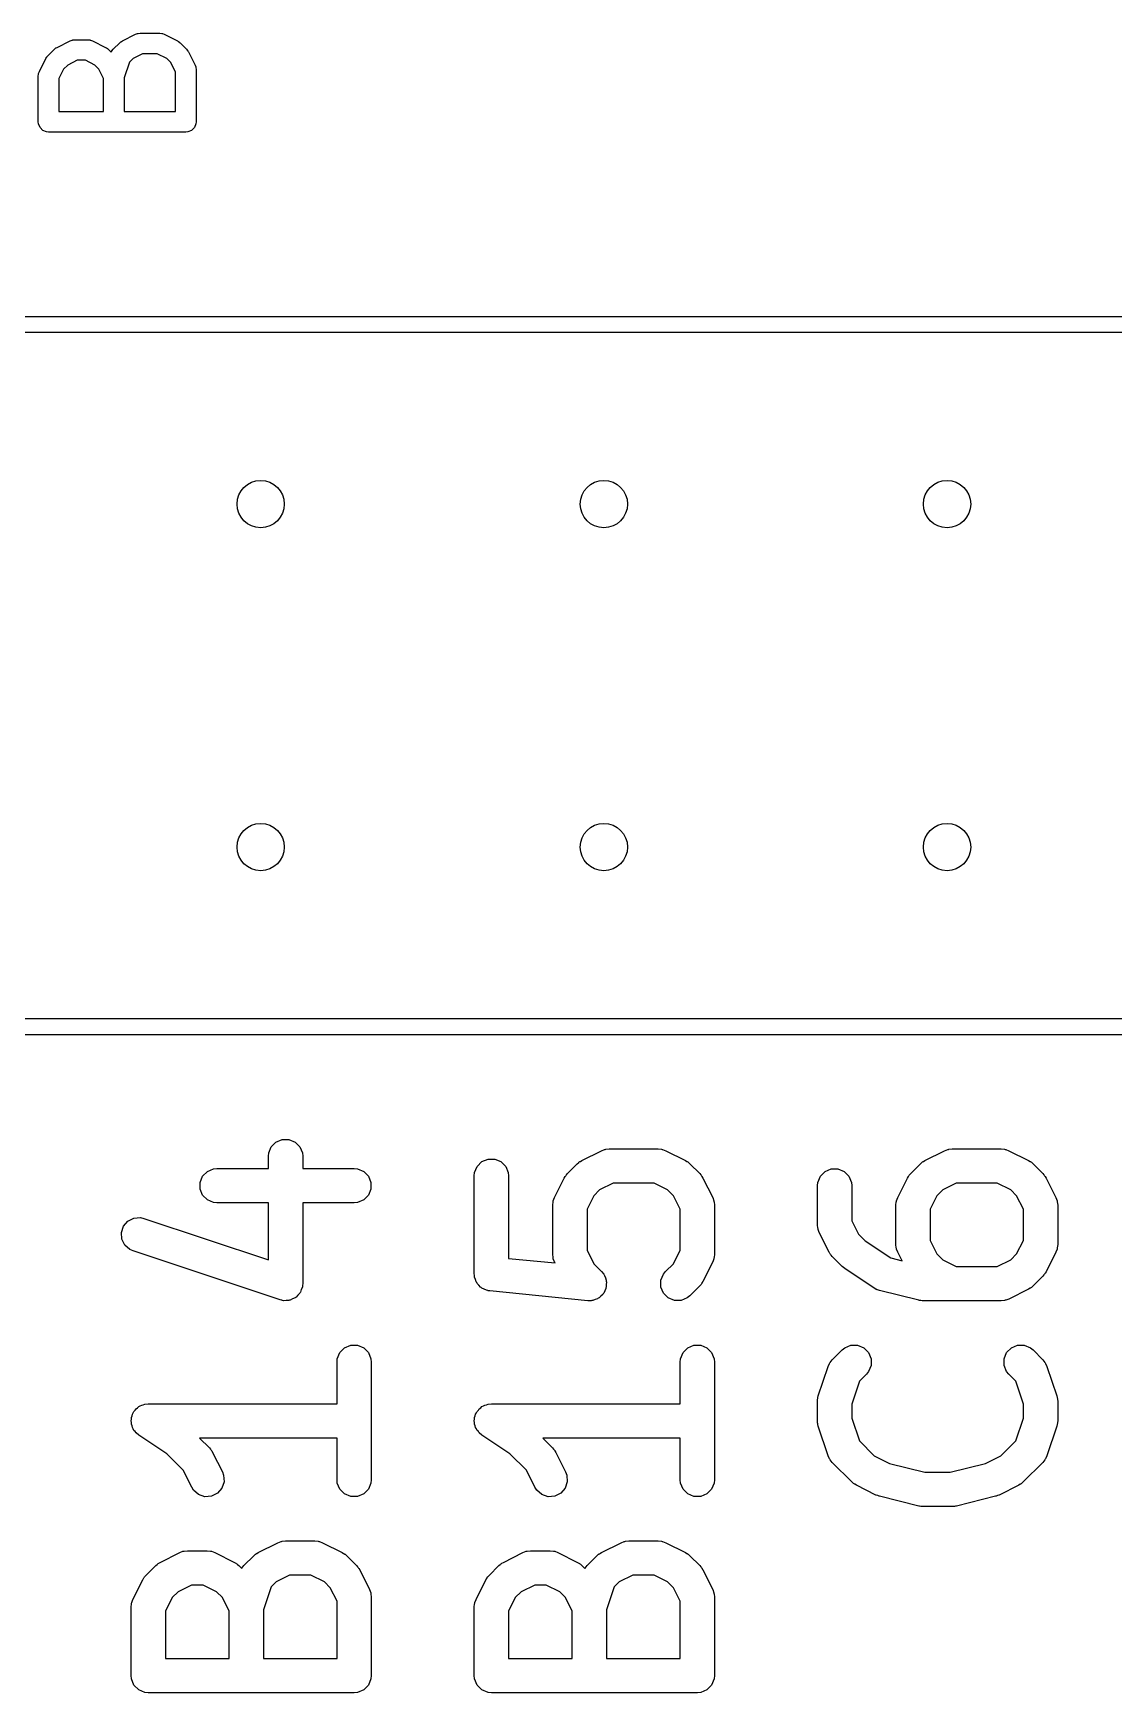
# Model space of a CAD drawing. Extents: x 0.05 to 1.97, y 0.05 to 3.57.
# Drawn here: x 0.3837 to 0.6986, y 2.5534 to 3.0373 of the extents above; entities that cross this region are included whole.
import ezdxf

# ---------------------------------------------------------------- set-up
doc = ezdxf.new("R2010")
doc.units = 0
doc.header["$MEASUREMENT"] = 0
doc.layers.add('BLACK', color=7, linetype='CONTINUOUS')

msp = doc.modelspace()

# ---------------------------------------------------------------- linework, layer by layer
at = {"layer": 'BLACK', "linetype": 'CONTINUOUS'}
for p, q in [((0.39066, 3.03316), (0.39447, 3.03506)), ((0.39447, 3.03506), (0.39502, 3.03527)), ((0.39502, 3.03527), (0.39513, 3.03528)), ((0.39513, 3.03528), (0.39523, 3.03532)), ((0.39523, 3.03532), (0.39581, 3.03538)), ((0.39581, 3.03538), (0.39962, 3.03538)), ((0.39962, 3.03538), (0.40021, 3.03532)), ((0.40021, 3.03532), (0.40031, 3.03528)), ((0.40031, 3.03528), (0.40041, 3.03527)), ((0.40041, 3.03527), (0.40096, 3.03506)), ((0.40096, 3.03506), (0.40477, 3.03316)), ((0.40702, 3.0326), (0.40893, 3.0345)), ((0.40893, 3.0345), (0.40916, 3.03469)), ((0.40916, 3.03469), (0.40921, 3.03475)), ((0.40921, 3.03475), (0.4093, 3.03481)), ((0.4093, 3.03481), (0.40938, 3.03488)), ((0.40938, 3.03488), (0.40946, 3.03491)), ((0.40946, 3.03491), (0.40971, 3.03506)), ((0.40971, 3.03506), (0.41352, 3.03697)), ((0.41352, 3.03697), (0.41407, 3.03718)), ((0.41407, 3.03718), (0.41417, 3.03719)), ((0.41417, 3.03719), (0.41427, 3.03723)), ((0.41427, 3.03723), (0.41486, 3.03729)), ((0.41486, 3.03729), (0.42057, 3.03729)), ((0.42057, 3.03729), (0.42116, 3.03723)), ((0.42116, 3.03723), (0.42126, 3.03719)), ((0.42126, 3.03719), (0.42137, 3.03718)), ((0.42137, 3.03718), (0.42192, 3.03697)), ((0.42192, 3.03697), (0.42572, 3.03506)), ((0.42572, 3.03506), (0.42598, 3.03491)), ((0.42598, 3.03491), (0.42605, 3.03488)), ((0.42605, 3.03488), (0.42613, 3.03481)), ((0.42613, 3.03481), (0.42622, 3.03475)), ((0.42622, 3.03475), (0.42627, 3.03469)), ((0.42627, 3.03469), (0.4265, 3.0345)), ((0.4265, 3.0345), (0.42841, 3.0326)), ((0.38551, 3.0261), (0.38741, 3.02991)), ((0.38741, 3.02991), (0.38757, 3.03016)), ((0.38757, 3.03016), (0.3876, 3.03024)), ((0.3876, 3.03024), (0.38767, 3.03032)), ((0.38767, 3.03032), (0.38773, 3.03041)), ((0.38773, 3.03041), (0.38779, 3.03046)), ((0.38779, 3.03046), (0.38798, 3.03069)), ((0.38798, 3.03069), (0.38988, 3.0326)), ((0.38988, 3.0326), (0.39011, 3.03279)), ((0.39011, 3.03279), (0.39016, 3.03285)), ((0.39016, 3.03285), (0.39025, 3.0329)), ((0.39025, 3.0329), (0.39034, 3.03297)), ((0.39034, 3.03297), (0.39041, 3.033)), ((0.39041, 3.033), (0.39066, 3.03316)), ((0.39652, 3.02938), (0.39378, 3.02801)), ((0.39891, 3.02938), (0.39652, 3.02938)), ((0.40165, 3.02801), (0.39891, 3.02938)), ((0.40477, 3.03316), (0.40502, 3.033)), ((0.40502, 3.033), (0.4051, 3.03297)), ((0.4051, 3.03297), (0.40518, 3.0329)), ((0.40518, 3.0329), (0.40527, 3.03285)), ((0.40527, 3.03285), (0.40532, 3.03279)), ((0.40532, 3.03279), (0.40555, 3.0326)), ((0.40555, 3.0326), (0.40643, 3.03172)), ((0.40643, 3.03172), (0.40654, 3.03196)), ((0.40654, 3.03196), (0.40661, 3.03204)), ((0.40661, 3.03204), (0.40665, 3.03214)), ((0.40665, 3.03214), (0.40702, 3.0326)), ((0.41283, 3.02992), (0.41177, 3.02886)), ((0.41557, 3.03129), (0.41283, 3.02992)), ((0.41987, 3.03129), (0.41557, 3.03129)), ((0.42261, 3.02992), (0.41987, 3.03129)), ((0.42382, 3.0287), (0.42261, 3.02992)), ((0.42841, 3.0326), (0.4286, 3.03237)), ((0.4286, 3.03237), (0.42866, 3.03232)), ((0.42866, 3.03232), (0.42871, 3.03223)), ((0.42871, 3.03223), (0.42878, 3.03214)), ((0.42878, 3.03214), (0.42881, 3.03207)), ((0.42881, 3.03207), (0.42897, 3.03182)), ((0.42897, 3.03182), (0.43088, 3.02801)), ((0.38519, 3.02476), (0.38525, 3.02535)), ((0.38519, 3.01143), (0.38519, 3.02476)), ((0.38525, 3.02535), (0.38529, 3.02545)), ((0.38529, 3.02545), (0.3853, 3.02555)), ((0.3853, 3.02555), (0.38551, 3.0261)), ((0.39256, 3.02679), (0.39119, 3.02405)), ((0.39378, 3.02801), (0.39256, 3.02679)), ((0.40287, 3.02679), (0.40165, 3.02801)), ((0.40424, 3.02405), (0.40287, 3.02679)), ((0.41177, 3.02886), (0.41024, 3.02428)), ((0.41024, 3.02428), (0.41024, 3.01443)), ((0.42519, 3.02596), (0.42382, 3.0287)), ((0.42519, 3.01443), (0.42519, 3.02596)), ((0.43088, 3.02801), (0.43109, 3.02746)), ((0.43109, 3.02746), (0.43109, 3.02735)), ((0.43109, 3.02735), (0.43114, 3.02725)), ((0.43114, 3.02725), (0.43119, 3.02667)), ((0.43119, 3.02667), (0.43119, 3.01143)), ((0.39119, 3.02405), (0.39119, 3.01443)), ((0.40424, 3.01443), (0.40424, 3.02405)), ((0.38525, 3.01084), (0.38519, 3.01143)), ((0.3857, 3.00976), (0.38525, 3.01084)), ((0.38653, 3.00893), (0.3857, 3.00976)), ((0.39119, 3.01443), (0.40424, 3.01443)), ((0.41024, 3.01443), (0.42519, 3.01443)), ((0.43069, 3.00976), (0.42986, 3.00893)), ((0.43114, 3.01084), (0.43069, 3.00976)), ((0.43119, 3.01143), (0.43114, 3.01084)), ((0.38761, 3.00849), (0.38653, 3.00893)), ((0.38819, 3.00843), (0.38761, 3.00849)), ((0.42819, 3.00843), (0.38819, 3.00843)), ((0.42878, 3.00849), (0.42819, 3.00843)), ((0.42986, 3.00893), (0.42878, 3.00849)), ((0.19764, 2.95472), (1.80236, 2.95472)), ((1.8, 2.95), (0.2, 2.95)), ((0.30236, 2.75), (1.8, 2.75)), ((1.80236, 2.74528), (0.3, 2.74528)), ((0.45446, 2.71401), (0.45626, 2.71475)), ((0.45626, 2.71475), (0.45821, 2.71475)), ((0.45821, 2.71475), (0.46001, 2.71401)), ((0.45224, 2.70985), (0.45233, 2.71083)), ((0.45224, 2.70628), (0.45224, 2.70985)), ((0.45233, 2.71083), (0.45308, 2.71263)), ((0.45308, 2.71263), (0.45446, 2.71401)), ((0.46001, 2.71401), (0.46139, 2.71263)), ((0.46139, 2.71263), (0.46214, 2.71083)), ((0.46214, 2.71083), (0.46224, 2.70985)), ((0.46224, 2.70985), (0.46224, 2.70628)), ((0.54357, 2.70861), (0.54929, 2.71146)), ((0.54929, 2.71146), (0.5502, 2.71181)), ((0.5502, 2.71181), (0.55038, 2.71183)), ((0.55038, 2.71183), (0.55055, 2.7119)), ((0.55055, 2.7119), (0.55152, 2.71199)), ((0.55152, 2.71199), (0.56581, 2.71199)), ((0.56581, 2.71199), (0.56678, 2.7119)), ((0.56678, 2.7119), (0.56695, 2.71183)), ((0.56695, 2.71183), (0.56713, 2.71181)), ((0.56713, 2.71181), (0.56804, 2.71146)), ((0.56804, 2.71146), (0.57376, 2.70861)), ((0.64357, 2.70861), (0.64929, 2.71146)), ((0.64929, 2.71146), (0.6502, 2.71181)), ((0.6502, 2.71181), (0.65038, 2.71183)), ((0.65038, 2.71183), (0.65055, 2.7119)), ((0.65055, 2.7119), (0.65152, 2.71199)), ((0.65152, 2.71199), (0.66581, 2.71199)), ((0.66581, 2.71199), (0.66678, 2.7119)), ((0.66678, 2.7119), (0.66695, 2.71183)), ((0.66695, 2.71183), (0.66713, 2.71181)), ((0.66713, 2.71181), (0.66804, 2.71146)), ((0.66804, 2.71146), (0.67376, 2.70861)), ((0.43308, 2.70406), (0.43446, 2.70544)), ((0.43446, 2.70544), (0.43626, 2.70618)), ((0.43626, 2.70618), (0.43724, 2.70628)), ((0.43724, 2.70628), (0.45224, 2.70628)), ((0.46224, 2.70628), (0.47724, 2.70628)), ((0.47724, 2.70628), (0.47821, 2.70618)), ((0.47821, 2.70618), (0.48001, 2.70544)), ((0.48001, 2.70544), (0.48139, 2.70406)), ((0.51224, 2.70414), (0.51233, 2.70511)), ((0.51233, 2.70511), (0.51308, 2.70691)), ((0.51308, 2.70691), (0.51446, 2.70829)), ((0.51446, 2.70829), (0.51626, 2.70904)), ((0.51626, 2.70904), (0.51821, 2.70904)), ((0.51821, 2.70904), (0.52001, 2.70829)), ((0.52001, 2.70829), (0.52139, 2.70691)), ((0.52139, 2.70691), (0.52214, 2.70511)), ((0.52214, 2.70511), (0.52224, 2.70414)), ((0.5391, 2.70443), (0.53942, 2.70481)), ((0.53942, 2.70481), (0.54227, 2.70767)), ((0.54227, 2.70767), (0.54266, 2.70799)), ((0.54266, 2.70799), (0.54274, 2.70809)), ((0.54274, 2.70809), (0.54289, 2.70818)), ((0.54289, 2.70818), (0.54303, 2.70829)), ((0.54303, 2.70829), (0.54315, 2.70834)), ((0.54315, 2.70834), (0.54357, 2.70861)), ((0.57376, 2.70861), (0.57418, 2.70834)), ((0.57418, 2.70834), (0.5743, 2.70829)), ((0.5743, 2.70829), (0.57444, 2.70818)), ((0.57444, 2.70818), (0.57459, 2.70809)), ((0.57459, 2.70809), (0.57467, 2.70799)), ((0.57467, 2.70799), (0.57506, 2.70767)), ((0.57506, 2.70767), (0.57792, 2.70481)), ((0.57792, 2.70481), (0.57823, 2.70443)), ((0.61308, 2.70406), (0.61446, 2.70544)), ((0.61446, 2.70544), (0.61626, 2.70618)), ((0.61626, 2.70618), (0.61821, 2.70618)), ((0.61821, 2.70618), (0.62001, 2.70544)), ((0.62001, 2.70544), (0.62139, 2.70406)), ((0.6391, 2.70443), (0.63942, 2.70481)), ((0.63942, 2.70481), (0.64227, 2.70767)), ((0.64227, 2.70767), (0.64266, 2.70799)), ((0.64266, 2.70799), (0.64274, 2.70809)), ((0.64274, 2.70809), (0.64289, 2.70818)), ((0.64289, 2.70818), (0.64303, 2.70829)), ((0.64303, 2.70829), (0.64315, 2.70834)), ((0.64315, 2.70834), (0.64357, 2.70861)), ((0.67376, 2.70861), (0.67418, 2.70834)), ((0.67418, 2.70834), (0.6743, 2.70829)), ((0.6743, 2.70829), (0.67444, 2.70818)), ((0.67444, 2.70818), (0.67459, 2.70809)), ((0.67459, 2.70809), (0.67467, 2.70799)), ((0.67467, 2.70799), (0.67506, 2.70767)), ((0.67506, 2.70767), (0.67792, 2.70481)), ((0.67792, 2.70481), (0.67823, 2.70443)), ((0.43233, 2.70225), (0.43308, 2.70406)), ((0.43233, 2.7003), (0.43233, 2.70225)), ((0.43308, 2.6985), (0.43233, 2.7003)), ((0.48139, 2.70406), (0.48214, 2.70225)), ((0.48214, 2.7003), (0.48139, 2.6985)), ((0.48214, 2.70225), (0.48214, 2.7003)), ((0.51224, 2.67556), (0.51224, 2.70414)), ((0.52224, 2.70414), (0.52224, 2.68009)), ((0.53562, 2.6978), (0.53848, 2.70351)), ((0.53848, 2.70351), (0.53874, 2.70393)), ((0.53874, 2.70393), (0.53879, 2.70406)), ((0.53879, 2.70406), (0.53891, 2.70419)), ((0.53891, 2.70419), (0.539, 2.70434)), ((0.539, 2.70434), (0.5391, 2.70443)), ((0.54877, 2.70003), (0.54706, 2.69832)), ((0.5527, 2.70199), (0.54877, 2.70003)), ((0.56463, 2.70199), (0.5527, 2.70199)), ((0.56856, 2.70003), (0.56463, 2.70199)), ((0.57027, 2.69832), (0.56856, 2.70003)), ((0.57823, 2.70443), (0.57833, 2.70434)), ((0.57833, 2.70434), (0.57842, 2.70419)), ((0.57842, 2.70419), (0.57854, 2.70406)), ((0.57854, 2.70406), (0.57859, 2.70393)), ((0.57859, 2.70393), (0.57885, 2.70351)), ((0.57885, 2.70351), (0.58171, 2.6978)), ((0.61224, 2.70128), (0.61233, 2.70225)), ((0.61224, 2.68985), (0.61224, 2.70128)), ((0.61233, 2.70225), (0.61308, 2.70406)), ((0.62139, 2.70406), (0.62214, 2.70225)), ((0.62214, 2.70225), (0.62224, 2.70128)), ((0.62224, 2.70128), (0.62224, 2.69103)), ((0.63562, 2.6978), (0.63848, 2.70351)), ((0.63848, 2.70351), (0.63874, 2.70393)), ((0.63874, 2.70393), (0.63879, 2.70406)), ((0.63879, 2.70406), (0.63891, 2.70419)), ((0.63891, 2.70419), (0.639, 2.70434)), ((0.639, 2.70434), (0.6391, 2.70443)), ((0.64877, 2.70003), (0.64706, 2.69832)), ((0.6527, 2.70199), (0.64877, 2.70003)), ((0.66463, 2.70199), (0.6527, 2.70199)), ((0.66856, 2.70003), (0.66463, 2.70199)), ((0.67027, 2.69832), (0.66856, 2.70003)), ((0.67823, 2.70443), (0.67833, 2.70434)), ((0.67833, 2.70434), (0.67842, 2.70419)), ((0.67842, 2.70419), (0.67854, 2.70406)), ((0.67854, 2.70406), (0.67859, 2.70393)), ((0.67859, 2.70393), (0.67885, 2.70351)), ((0.67885, 2.70351), (0.68171, 2.6978)), ((0.43446, 2.69712), (0.43308, 2.6985)), ((0.43626, 2.69637), (0.43446, 2.69712)), ((0.43724, 2.69628), (0.43626, 2.69637)), ((0.45224, 2.69628), (0.43724, 2.69628)), ((0.45224, 2.67964), (0.45224, 2.69628)), ((0.47724, 2.69628), (0.46224, 2.69628)), ((0.46224, 2.69628), (0.46224, 2.67271)), ((0.47821, 2.69637), (0.47724, 2.69628)), ((0.48001, 2.69712), (0.47821, 2.69637)), ((0.48139, 2.6985), (0.48001, 2.69712)), ((0.53509, 2.69556), (0.53519, 2.69654)), ((0.53509, 2.68128), (0.53509, 2.69556)), ((0.53519, 2.69654), (0.53526, 2.69671)), ((0.53526, 2.69671), (0.53527, 2.69688)), ((0.53527, 2.69688), (0.53562, 2.6978)), ((0.54706, 2.69832), (0.54509, 2.69438)), ((0.57224, 2.69438), (0.57027, 2.69832)), ((0.58171, 2.6978), (0.58206, 2.69688)), ((0.58206, 2.69688), (0.58207, 2.69671)), ((0.58207, 2.69671), (0.58214, 2.69654)), ((0.58214, 2.69654), (0.58224, 2.69556)), ((0.58224, 2.69556), (0.58224, 2.68128)), ((0.63509, 2.69556), (0.63519, 2.69654)), ((0.63509, 2.68414), (0.63509, 2.69556)), ((0.63519, 2.69654), (0.63526, 2.69671)), ((0.63526, 2.69671), (0.63527, 2.69688)), ((0.63527, 2.69688), (0.63562, 2.6978)), ((0.64706, 2.69832), (0.64509, 2.69438)), ((0.67224, 2.69438), (0.67027, 2.69832)), ((0.68171, 2.6978), (0.68206, 2.69688)), ((0.68206, 2.69688), (0.68207, 2.69671)), ((0.68207, 2.69671), (0.68214, 2.69654)), ((0.68214, 2.69654), (0.68224, 2.69556)), ((0.68224, 2.69556), (0.68224, 2.68414)), ((0.41004, 2.68947), (0.41131, 2.69094)), ((0.41131, 2.69094), (0.41306, 2.69181)), ((0.41306, 2.69181), (0.41501, 2.69195)), ((0.41501, 2.69195), (0.41596, 2.69174)), ((0.41596, 2.69174), (0.45224, 2.67964)), ((0.54509, 2.69438), (0.54509, 2.68246)), ((0.57224, 2.68246), (0.57224, 2.69438)), ((0.62224, 2.69103), (0.6242, 2.6871)), ((0.64509, 2.69438), (0.64509, 2.68532)), ((0.67224, 2.68532), (0.67224, 2.69438)), ((0.40942, 2.68762), (0.41004, 2.68947)), ((0.40956, 2.68567), (0.40942, 2.68762)), ((0.41043, 2.68393), (0.40956, 2.68567)), ((0.61233, 2.68887), (0.61224, 2.68985)), ((0.6124, 2.68871), (0.61233, 2.68887)), ((0.61241, 2.68853), (0.6124, 2.68871)), ((0.61277, 2.68761), (0.61241, 2.68853)), ((0.61562, 2.6819), (0.61277, 2.68761)), ((0.6242, 2.6871), (0.62614, 2.68516)), ((0.4119, 2.68265), (0.41043, 2.68393)), ((0.4128, 2.68225), (0.4119, 2.68265)), ((0.45566, 2.66796), (0.4128, 2.68225)), ((0.53519, 2.6803), (0.53509, 2.68128)), ((0.54509, 2.68246), (0.54706, 2.67853)), ((0.57027, 2.67853), (0.57224, 2.68246)), ((0.58224, 2.68128), (0.58214, 2.6803)), ((0.61589, 2.68148), (0.61562, 2.6819)), ((0.61594, 2.68136), (0.61589, 2.68148)), ((0.61605, 2.68122), (0.61594, 2.68136)), ((0.61614, 2.68107), (0.61605, 2.68122)), ((0.61624, 2.68098), (0.61614, 2.68107)), ((0.61656, 2.6806), (0.61624, 2.68098)), ((0.62614, 2.68516), (0.63358, 2.6802)), ((0.63519, 2.68316), (0.63509, 2.68414)), ((0.63526, 2.68299), (0.63519, 2.68316)), ((0.63527, 2.68281), (0.63526, 2.68299)), ((0.63562, 2.6819), (0.63527, 2.68281)), ((0.63688, 2.67938), (0.63562, 2.6819)), ((0.64509, 2.68532), (0.64706, 2.68138)), ((0.64706, 2.68138), (0.64877, 2.67967)), ((0.66856, 2.67967), (0.67027, 2.68138)), ((0.67027, 2.68138), (0.67224, 2.68532)), ((0.68171, 2.6819), (0.67885, 2.67618)), ((0.68206, 2.68281), (0.68171, 2.6819)), ((0.68207, 2.68299), (0.68206, 2.68281)), ((0.68214, 2.68316), (0.68207, 2.68299)), ((0.68224, 2.68414), (0.68214, 2.68316)), ((0.52224, 2.68009), (0.53578, 2.67874)), ((0.53526, 2.68014), (0.53519, 2.6803)), ((0.53527, 2.67996), (0.53526, 2.68014)), ((0.53562, 2.67904), (0.53527, 2.67996)), ((0.53578, 2.67874), (0.53562, 2.67904)), ((0.54706, 2.67853), (0.54934, 2.67624)), ((0.54934, 2.67624), (0.54997, 2.67548)), ((0.56737, 2.67548), (0.56799, 2.67624)), ((0.56799, 2.67624), (0.57027, 2.67853)), ((0.58171, 2.67904), (0.57885, 2.67333)), ((0.58206, 2.67996), (0.58171, 2.67904)), ((0.58207, 2.68014), (0.58206, 2.67996)), ((0.58214, 2.6803), (0.58207, 2.68014)), ((0.61942, 2.67774), (0.61656, 2.6806)), ((0.61981, 2.67742), (0.61942, 2.67774)), ((0.61942, 2.67774), (0.61942, 2.67774)), ((0.61942, 2.67774), (0.61942, 2.67774)), ((0.62017, 2.67712), (0.61981, 2.67742)), ((0.62018, 2.67712), (0.62017, 2.67712)), ((0.62875, 2.6714), (0.62018, 2.67712)), ((0.62018, 2.67712), (0.62018, 2.67712)), ((0.63358, 2.6802), (0.63688, 2.67938)), ((0.64877, 2.67967), (0.6527, 2.67771)), ((0.6527, 2.67771), (0.66463, 2.67771)), ((0.66463, 2.67771), (0.66856, 2.67967)), ((0.67885, 2.67618), (0.67859, 2.67577)), ((0.46183, 2.67099), (0.46158, 2.67023)), ((0.46214, 2.67173), (0.46183, 2.67099)), ((0.46217, 2.67199), (0.46214, 2.67173)), ((0.4622, 2.67208), (0.46217, 2.67199)), ((0.46224, 2.67271), (0.46219, 2.67221)), ((0.46219, 2.67221), (0.4622, 2.67208)), ((0.51227, 2.6752), (0.51224, 2.67556)), ((0.51226, 2.67508), (0.51227, 2.6752)), ((0.5123, 2.67496), (0.51226, 2.67508)), ((0.51233, 2.67459), (0.5123, 2.67496)), ((0.51261, 2.67391), (0.51233, 2.67459)), ((0.51282, 2.67321), (0.51261, 2.67391)), ((0.51298, 2.67302), (0.51282, 2.67321)), ((0.51308, 2.67279), (0.51298, 2.67302)), ((0.5136, 2.67227), (0.51308, 2.67279)), ((0.51406, 2.6717), (0.5136, 2.67227)), ((0.51428, 2.67158), (0.51406, 2.6717)), ((0.51446, 2.67141), (0.51428, 2.67158)), ((0.51513, 2.67113), (0.51446, 2.67141)), ((0.51578, 2.67078), (0.51513, 2.67113)), ((0.54997, 2.67548), (0.55006, 2.67525)), ((0.55006, 2.67525), (0.55022, 2.67506)), ((0.55022, 2.67506), (0.55043, 2.67436)), ((0.55059, 2.67125), (0.55025, 2.6706)), ((0.55043, 2.67436), (0.55071, 2.67368)), ((0.55062, 2.6715), (0.55059, 2.67125)), ((0.55071, 2.67173), (0.55062, 2.6715)), ((0.55071, 2.67368), (0.55071, 2.67343)), ((0.55071, 2.67343), (0.55079, 2.67319)), ((0.55079, 2.67319), (0.55071, 2.67246)), ((0.55071, 2.67246), (0.55071, 2.67173)), ((0.56662, 2.67368), (0.56737, 2.67548)), ((0.56662, 2.67173), (0.56662, 2.67368)), ((0.56737, 2.66993), (0.56662, 2.67173)), ((0.57792, 2.67203), (0.57506, 2.66917)), ((0.57823, 2.67241), (0.57792, 2.67203)), ((0.57833, 2.6725), (0.57823, 2.67241)), ((0.57842, 2.67265), (0.57833, 2.6725)), ((0.57854, 2.67279), (0.57842, 2.67265)), ((0.57859, 2.67291), (0.57854, 2.67279)), ((0.57885, 2.67333), (0.57859, 2.67291)), ((0.62929, 2.67112), (0.62875, 2.6714)), ((0.62939, 2.67104), (0.62929, 2.67112)), ((0.6295, 2.671), (0.62939, 2.67104)), ((0.62961, 2.67094), (0.6295, 2.671)), ((0.62974, 2.67092), (0.62961, 2.67094)), ((0.67376, 2.67109), (0.66804, 2.66823)), ((0.67418, 2.67136), (0.67376, 2.67109)), ((0.6743, 2.67141), (0.67418, 2.67136)), ((0.67444, 2.67152), (0.6743, 2.67141)), ((0.67459, 2.67161), (0.67444, 2.67152)), ((0.67467, 2.67171), (0.67459, 2.67161)), ((0.67506, 2.67203), (0.67467, 2.67171)), ((0.67792, 2.67489), (0.67506, 2.67203)), ((0.67823, 2.67527), (0.67792, 2.67489)), ((0.67833, 2.67536), (0.67823, 2.67527)), ((0.67842, 2.67551), (0.67833, 2.67536)), ((0.67854, 2.67564), (0.67842, 2.67551)), ((0.67859, 2.67577), (0.67854, 2.67564)), ((0.45614, 2.66785), (0.45566, 2.66796)), ((0.45626, 2.6678), (0.45614, 2.66785)), ((0.45636, 2.6678), (0.45626, 2.6678)), ((0.45661, 2.66775), (0.45636, 2.6678)), ((0.45741, 2.6678), (0.45661, 2.66775)), ((0.45821, 2.6678), (0.45741, 2.6678)), ((0.45838, 2.66787), (0.45821, 2.6678)), ((0.45856, 2.66788), (0.45838, 2.66787)), ((0.45927, 2.66824), (0.45856, 2.66788)), ((0.46001, 2.66855), (0.45927, 2.66824)), ((0.46014, 2.66868), (0.46001, 2.66855)), ((0.4603, 2.66876), (0.46014, 2.66868)), ((0.46083, 2.66936), (0.4603, 2.66876)), ((0.46139, 2.66993), (0.46083, 2.66936)), ((0.46146, 2.67009), (0.46139, 2.66993)), ((0.46158, 2.67023), (0.46146, 2.67009)), ((0.51615, 2.67071), (0.51578, 2.67078)), ((0.51626, 2.67066), (0.51615, 2.67071)), ((0.51638, 2.67066), (0.51626, 2.67066)), ((0.51674, 2.67059), (0.51638, 2.67066)), ((0.54531, 2.66773), (0.51674, 2.67059)), ((0.54629, 2.66773), (0.54531, 2.66773)), ((0.54653, 2.6678), (0.54629, 2.66773)), ((0.54678, 2.6678), (0.54653, 2.6678)), ((0.54746, 2.66808), (0.54678, 2.6678)), ((0.54816, 2.66829), (0.54746, 2.66808)), ((0.54835, 2.66845), (0.54816, 2.66829)), ((0.54859, 2.66855), (0.54835, 2.66845)), ((0.5491, 2.66907), (0.54859, 2.66855)), ((0.54967, 2.66953), (0.5491, 2.66907)), ((0.54979, 2.66975), (0.54967, 2.66953)), ((0.54997, 2.66993), (0.54979, 2.66975)), ((0.55025, 2.6706), (0.54997, 2.66993)), ((0.56874, 2.66855), (0.56737, 2.66993)), ((0.57055, 2.6678), (0.56874, 2.66855)), ((0.5725, 2.6678), (0.57055, 2.6678)), ((0.5743, 2.66855), (0.5725, 2.6678)), ((0.57506, 2.66917), (0.5743, 2.66855)), ((0.63031, 2.67071), (0.62974, 2.67092)), ((0.64174, 2.66786), (0.63031, 2.67071)), ((0.64191, 2.66783), (0.64174, 2.66786)), ((0.64198, 2.6678), (0.64191, 2.66783)), ((0.64234, 2.66777), (0.64198, 2.6678)), ((0.64271, 2.66771), (0.64234, 2.66777)), ((0.64278, 2.66772), (0.64271, 2.66771)), ((0.64295, 2.66771), (0.64278, 2.66772)), ((0.66581, 2.66771), (0.64295, 2.66771)), ((0.66678, 2.6678), (0.66581, 2.66771)), ((0.66695, 2.66787), (0.66678, 2.6678)), ((0.66713, 2.66788), (0.66695, 2.66787)), ((0.66804, 2.66823), (0.66713, 2.66788)), ((0.47233, 2.65083), (0.47308, 2.65263)), ((0.47308, 2.65263), (0.47446, 2.65401)), ((0.47446, 2.65401), (0.47626, 2.65475)), ((0.47626, 2.65475), (0.47821, 2.65475)), ((0.47821, 2.65475), (0.48001, 2.65401)), ((0.48001, 2.65401), (0.48139, 2.65263)), ((0.48139, 2.65263), (0.48214, 2.65083)), ((0.57233, 2.65083), (0.57308, 2.65263)), ((0.57308, 2.65263), (0.57446, 2.65401)), ((0.57446, 2.65401), (0.57626, 2.65475)), ((0.57626, 2.65475), (0.57821, 2.65475)), ((0.57821, 2.65475), (0.58001, 2.65401)), ((0.58001, 2.65401), (0.58139, 2.65263)), ((0.58139, 2.65263), (0.58214, 2.65083)), ((0.61656, 2.65053), (0.61942, 2.65339)), ((0.61942, 2.65339), (0.62017, 2.65401)), ((0.62017, 2.65401), (0.62198, 2.65475)), ((0.62198, 2.65475), (0.62393, 2.65475)), ((0.62393, 2.65475), (0.62573, 2.65401)), ((0.62573, 2.65401), (0.62711, 2.65263)), ((0.62711, 2.65263), (0.62786, 2.65083)), ((0.66662, 2.65083), (0.66737, 2.65263)), ((0.66737, 2.65263), (0.66874, 2.65401)), ((0.66874, 2.65401), (0.67055, 2.65475)), ((0.67055, 2.65475), (0.6725, 2.65475)), ((0.6725, 2.65475), (0.6743, 2.65401)), ((0.6743, 2.65401), (0.67506, 2.65339)), ((0.67506, 2.65339), (0.67792, 2.65053)), ((0.47224, 2.64985), (0.47233, 2.65083)), ((0.47224, 2.63771), (0.47224, 2.64985)), ((0.48214, 2.65083), (0.48224, 2.64985)), ((0.48224, 2.64985), (0.48224, 2.61556)), ((0.57224, 2.64985), (0.57233, 2.65083)), ((0.57224, 2.63771), (0.57224, 2.64985)), ((0.58214, 2.65083), (0.58224, 2.64985)), ((0.58224, 2.64985), (0.58224, 2.61556)), ((0.61249, 2.64), (0.61535, 2.64857)), ((0.61535, 2.64857), (0.61575, 2.64947)), ((0.61575, 2.64947), (0.61587, 2.6496)), ((0.61587, 2.6496), (0.61594, 2.64977)), ((0.61594, 2.64977), (0.61656, 2.65053)), ((0.62711, 2.64707), (0.62649, 2.64631)), ((0.62786, 2.64887), (0.62711, 2.64707)), ((0.62786, 2.65083), (0.62786, 2.64887)), ((0.66662, 2.64887), (0.66662, 2.65083)), ((0.66737, 2.64707), (0.66662, 2.64887)), ((0.66799, 2.64631), (0.66737, 2.64707)), ((0.67792, 2.65053), (0.67854, 2.64977)), ((0.67854, 2.64977), (0.67861, 2.6496)), ((0.67861, 2.6496), (0.67872, 2.64947)), ((0.67872, 2.64947), (0.67912, 2.64857)), ((0.67912, 2.64857), (0.68198, 2.64)), ((0.62446, 2.64429), (0.62224, 2.63761)), ((0.62649, 2.64631), (0.62446, 2.64429)), ((0.67001, 2.64429), (0.66799, 2.64631)), ((0.67224, 2.63761), (0.67001, 2.64429)), ((0.41491, 2.63705), (0.41532, 2.63732)), ((0.41532, 2.63732), (0.4158, 2.63742)), ((0.4158, 2.63742), (0.41626, 2.63761)), ((0.41626, 2.63761), (0.41723, 2.63771)), ((0.41723, 2.63771), (0.41723, 2.63771)), ((0.41723, 2.63771), (0.41723, 2.63771)), ((0.41723, 2.63771), (0.41724, 2.63771)), ((0.41724, 2.63771), (0.47224, 2.63771)), ((0.51491, 2.63705), (0.51532, 2.63732)), ((0.51532, 2.63732), (0.5158, 2.63742)), ((0.5158, 2.63742), (0.51626, 2.63761)), ((0.51626, 2.63761), (0.51723, 2.63771)), ((0.51723, 2.63771), (0.51723, 2.63771)), ((0.51723, 2.63771), (0.51723, 2.63771)), ((0.51723, 2.63771), (0.51724, 2.63771)), ((0.51724, 2.63771), (0.57224, 2.63771)), ((0.61224, 2.63842), (0.61229, 2.63891)), ((0.61224, 2.63271), (0.61224, 2.63842)), ((0.61228, 2.63905), (0.61232, 2.63922)), ((0.61229, 2.63891), (0.61228, 2.63905)), ((0.61232, 2.63922), (0.61233, 2.6394)), ((0.61233, 2.6394), (0.61238, 2.63952)), ((0.61238, 2.63952), (0.61249, 2.64)), ((0.62224, 2.63761), (0.62224, 2.63352)), ((0.67224, 2.63352), (0.67224, 2.63761)), ((0.68198, 2.64), (0.68209, 2.63952)), ((0.68209, 2.63952), (0.68214, 2.6394)), ((0.68214, 2.6394), (0.68216, 2.63922)), ((0.68216, 2.63922), (0.6822, 2.63905)), ((0.6822, 2.63905), (0.68219, 2.63891)), ((0.68219, 2.63891), (0.68224, 2.63842)), ((0.68224, 2.63842), (0.68224, 2.63271)), ((0.41224, 2.6327), (0.41233, 2.63319)), ((0.41233, 2.63222), (0.41224, 2.6327)), ((0.41233, 2.63368), (0.41252, 2.63413)), ((0.41233, 2.63319), (0.41233, 2.63368)), ((0.41252, 2.63413), (0.41262, 2.63462)), ((0.41262, 2.63462), (0.41289, 2.63503)), ((0.41289, 2.63503), (0.41308, 2.63548)), ((0.41308, 2.63548), (0.41343, 2.63583)), ((0.41343, 2.63583), (0.4137, 2.63624)), ((0.4137, 2.63624), (0.41411, 2.63651)), ((0.41411, 2.63651), (0.41446, 2.63686)), ((0.41446, 2.63686), (0.41491, 2.63705)), ((0.51224, 2.6327), (0.51233, 2.63319)), ((0.51233, 2.63222), (0.51224, 2.6327)), ((0.51233, 2.63368), (0.51252, 2.63413)), ((0.51233, 2.63319), (0.51233, 2.63368)), ((0.51252, 2.63413), (0.51262, 2.63462)), ((0.51262, 2.63462), (0.51289, 2.63503)), ((0.51289, 2.63503), (0.51308, 2.63548)), ((0.51308, 2.63548), (0.51343, 2.63583)), ((0.51343, 2.63583), (0.5137, 2.63624)), ((0.5137, 2.63624), (0.51411, 2.63651)), ((0.51411, 2.63651), (0.51446, 2.63686)), ((0.51446, 2.63686), (0.51491, 2.63705)), ((0.61229, 2.63221), (0.61224, 2.63271)), ((0.62224, 2.63352), (0.62446, 2.62684)), ((0.67001, 2.62684), (0.67224, 2.63352)), ((0.68224, 2.63271), (0.68219, 2.63221)), ((0.41233, 2.63173), (0.41233, 2.63222)), ((0.41252, 2.63127), (0.41233, 2.63173)), ((0.41262, 2.63079), (0.41252, 2.63127)), ((0.41289, 2.63038), (0.41262, 2.63079)), ((0.41308, 2.62993), (0.41289, 2.63038)), ((0.41343, 2.62958), (0.41308, 2.62993)), ((0.41371, 2.62917), (0.41343, 2.62958)), ((0.41446, 2.62855), (0.41371, 2.62917)), ((0.42262, 2.62311), (0.41446, 2.62855)), ((0.41446, 2.62855), (0.41446, 2.62855)), ((0.41446, 2.62855), (0.41446, 2.62855)), ((0.41446, 2.62855), (0.41446, 2.62855)), ((0.47224, 2.62771), (0.43217, 2.62771)), ((0.43217, 2.62771), (0.43506, 2.62481)), ((0.47224, 2.61556), (0.47224, 2.62771)), ((0.51233, 2.63173), (0.51233, 2.63222)), ((0.51252, 2.63127), (0.51233, 2.63173)), ((0.51262, 2.63079), (0.51252, 2.63127)), ((0.51289, 2.63038), (0.51262, 2.63079)), ((0.51308, 2.62993), (0.51289, 2.63038)), ((0.51343, 2.62958), (0.51308, 2.62993)), ((0.51371, 2.62917), (0.51343, 2.62958)), ((0.51446, 2.62855), (0.51371, 2.62917)), ((0.52262, 2.62311), (0.51446, 2.62855)), ((0.51446, 2.62855), (0.51446, 2.62855)), ((0.51446, 2.62855), (0.51446, 2.62855)), ((0.51446, 2.62855), (0.51446, 2.62855)), ((0.57224, 2.62771), (0.53217, 2.62771)), ((0.53217, 2.62771), (0.53506, 2.62481)), ((0.57224, 2.61556), (0.57224, 2.62771)), ((0.61228, 2.63208), (0.61229, 2.63221)), ((0.61232, 2.63191), (0.61228, 2.63208)), ((0.61233, 2.63173), (0.61232, 2.63191)), ((0.61238, 2.63161), (0.61233, 2.63173)), ((0.61249, 2.63113), (0.61238, 2.63161)), ((0.61535, 2.62255), (0.61249, 2.63113)), ((0.68198, 2.63113), (0.67912, 2.62255)), ((0.68209, 2.63161), (0.68198, 2.63113)), ((0.68214, 2.63173), (0.68209, 2.63161)), ((0.68216, 2.63191), (0.68214, 2.63173)), ((0.6822, 2.63208), (0.68216, 2.63191)), ((0.68219, 2.63221), (0.6822, 2.63208)), ((0.42741, 2.61832), (0.42262, 2.62311)), ((0.43506, 2.62481), (0.43537, 2.62443)), ((0.43537, 2.62443), (0.43547, 2.62434)), ((0.43547, 2.62434), (0.43557, 2.62419)), ((0.43557, 2.62419), (0.43568, 2.62406)), ((0.43568, 2.62406), (0.43573, 2.62393)), ((0.43573, 2.62393), (0.43599, 2.62351)), ((0.43599, 2.62351), (0.43885, 2.6178)), ((0.52741, 2.61832), (0.52262, 2.62311)), ((0.53506, 2.62481), (0.53537, 2.62443)), ((0.53537, 2.62443), (0.53547, 2.62434)), ((0.53547, 2.62434), (0.53557, 2.62419)), ((0.53557, 2.62419), (0.53568, 2.62406)), ((0.53568, 2.62406), (0.53573, 2.62393)), ((0.53573, 2.62393), (0.53599, 2.62351)), ((0.53599, 2.62351), (0.53885, 2.6178)), ((0.61575, 2.62166), (0.61535, 2.62255)), ((0.62446, 2.62684), (0.62877, 2.62253)), ((0.6657, 2.62253), (0.67001, 2.62684)), ((0.67912, 2.62255), (0.67872, 2.62166)), ((0.42991, 2.61333), (0.42741, 2.61832)), ((0.43885, 2.6178), (0.4392, 2.61688)), ((0.52991, 2.61333), (0.52741, 2.61832)), ((0.53885, 2.6178), (0.5392, 2.61688)), ((0.61587, 2.62152), (0.61575, 2.62166)), ((0.61594, 2.62136), (0.61587, 2.62152)), ((0.61656, 2.6206), (0.61594, 2.62136)), ((0.62227, 2.61489), (0.61656, 2.6206)), ((0.62877, 2.62253), (0.63327, 2.62028)), ((0.63327, 2.62028), (0.64357, 2.61771)), ((0.65091, 2.61771), (0.66121, 2.62028)), ((0.66121, 2.62028), (0.6657, 2.62253)), ((0.67792, 2.6206), (0.6722, 2.61489)), ((0.67854, 2.62136), (0.67792, 2.6206)), ((0.67861, 2.62152), (0.67854, 2.62136)), ((0.67872, 2.62166), (0.67861, 2.62152)), ((0.43043, 2.6125), (0.42991, 2.61333)), ((0.43872, 2.61309), (0.43745, 2.61161)), ((0.43934, 2.61494), (0.43872, 2.61309)), ((0.4392, 2.61688), (0.43934, 2.61494)), ((0.47233, 2.61459), (0.47224, 2.61556)), ((0.47308, 2.61279), (0.47233, 2.61459)), ((0.48214, 2.61459), (0.48139, 2.61279)), ((0.48224, 2.61556), (0.48214, 2.61459)), ((0.53043, 2.6125), (0.52991, 2.61333)), ((0.53872, 2.61309), (0.53745, 2.61161)), ((0.53934, 2.61494), (0.53872, 2.61309)), ((0.5392, 2.61688), (0.53934, 2.61494)), ((0.57233, 2.61459), (0.57224, 2.61556)), ((0.57308, 2.61279), (0.57233, 2.61459)), ((0.58214, 2.61459), (0.58139, 2.61279)), ((0.58224, 2.61556), (0.58214, 2.61459)), ((0.62266, 2.61457), (0.62227, 2.61489)), ((0.62274, 2.61447), (0.62266, 2.61457)), ((0.62289, 2.61438), (0.62274, 2.61447)), ((0.62303, 2.61426), (0.62289, 2.61438)), ((0.62315, 2.61421), (0.62303, 2.61426)), ((0.62357, 2.61395), (0.62315, 2.61421)), ((0.62929, 2.61109), (0.62357, 2.61395)), ((0.64357, 2.61771), (0.65091, 2.61771)), ((0.6709, 2.61395), (0.66519, 2.61109)), ((0.67132, 2.61421), (0.6709, 2.61395)), ((0.67144, 2.61426), (0.67132, 2.61421)), ((0.67158, 2.61438), (0.67144, 2.61426)), ((0.67173, 2.61447), (0.67158, 2.61438)), ((0.67182, 2.61457), (0.67173, 2.61447)), ((0.6722, 2.61489), (0.67182, 2.61457)), ((0.4319, 2.61122), (0.43043, 2.6125)), ((0.43375, 2.6106), (0.4319, 2.61122)), ((0.4357, 2.61074), (0.43375, 2.6106)), ((0.43745, 2.61161), (0.4357, 2.61074)), ((0.47446, 2.61141), (0.47308, 2.61279)), ((0.47626, 2.61066), (0.47446, 2.61141)), ((0.47821, 2.61066), (0.47626, 2.61066)), ((0.48001, 2.61141), (0.47821, 2.61066)), ((0.48139, 2.61279), (0.48001, 2.61141)), ((0.5319, 2.61122), (0.53043, 2.6125)), ((0.53375, 2.6106), (0.5319, 2.61122)), ((0.5357, 2.61074), (0.53375, 2.6106)), ((0.53745, 2.61161), (0.5357, 2.61074)), ((0.57446, 2.61141), (0.57308, 2.61279)), ((0.57626, 2.61066), (0.57446, 2.61141)), ((0.57821, 2.61066), (0.57626, 2.61066)), ((0.58001, 2.61141), (0.57821, 2.61066)), ((0.58139, 2.61279), (0.58001, 2.61141)), ((0.62936, 2.61106), (0.62929, 2.61109)), ((0.62939, 2.61104), (0.62936, 2.61106)), ((0.6298, 2.6109), (0.62939, 2.61104)), ((0.6302, 2.61074), (0.6298, 2.6109)), ((0.63024, 2.61074), (0.6302, 2.61074)), ((0.63031, 2.61071), (0.63024, 2.61074)), ((0.64174, 2.60786), (0.63031, 2.61071)), ((0.66416, 2.61071), (0.65274, 2.60786)), ((0.66424, 2.61074), (0.66416, 2.61071)), ((0.66427, 2.61074), (0.66424, 2.61074)), ((0.66468, 2.6109), (0.66427, 2.61074)), ((0.66509, 2.61104), (0.66468, 2.6109)), ((0.66512, 2.61106), (0.66509, 2.61104)), ((0.66519, 2.61109), (0.66512, 2.61106)), ((0.64191, 2.60783), (0.64174, 2.60786)), ((0.64198, 2.6078), (0.64191, 2.60783)), ((0.64234, 2.60777), (0.64198, 2.6078)), ((0.64271, 2.60771), (0.64234, 2.60777)), ((0.64278, 2.60772), (0.64271, 2.60771)), ((0.64295, 2.60771), (0.64278, 2.60772)), ((0.65152, 2.60771), (0.64295, 2.60771)), ((0.65169, 2.60772), (0.65152, 2.60771)), ((0.65177, 2.60771), (0.65169, 2.60772)), ((0.65213, 2.60777), (0.65177, 2.60771)), ((0.6525, 2.6078), (0.65213, 2.60777)), ((0.65257, 2.60783), (0.6525, 2.6078)), ((0.65274, 2.60786), (0.65257, 2.60783)), ((0.42072, 2.59146), (0.42643, 2.59432)), ((0.42643, 2.59432), (0.42735, 2.59467)), ((0.42735, 2.59467), (0.42752, 2.59468)), ((0.42752, 2.59468), (0.42769, 2.59475)), ((0.42769, 2.59475), (0.42867, 2.59485)), ((0.42867, 2.59485), (0.43438, 2.59485)), ((0.43438, 2.59485), (0.43536, 2.59475)), ((0.43536, 2.59475), (0.43552, 2.59468)), ((0.43552, 2.59468), (0.4357, 2.59467)), ((0.4357, 2.59467), (0.43662, 2.59432)), ((0.43662, 2.59432), (0.44233, 2.59146)), ((0.44799, 2.59339), (0.44837, 2.5937)), ((0.44837, 2.5937), (0.44846, 2.5938)), ((0.44846, 2.5938), (0.44861, 2.59389)), ((0.44861, 2.59389), (0.44874, 2.59401)), ((0.44874, 2.59401), (0.44887, 2.59406)), ((0.44887, 2.59406), (0.44929, 2.59432)), ((0.44929, 2.59432), (0.455, 2.59718)), ((0.455, 2.59718), (0.45592, 2.59753)), ((0.45592, 2.59753), (0.4561, 2.59754)), ((0.4561, 2.59754), (0.45626, 2.59761)), ((0.45626, 2.59761), (0.45724, 2.59771)), ((0.45724, 2.59771), (0.46581, 2.59771)), ((0.46581, 2.59771), (0.46678, 2.59761)), ((0.46678, 2.59761), (0.46695, 2.59754)), ((0.46695, 2.59754), (0.46713, 2.59753)), ((0.46713, 2.59753), (0.46804, 2.59718)), ((0.46804, 2.59718), (0.47376, 2.59432)), ((0.47376, 2.59432), (0.47418, 2.59406)), ((0.47418, 2.59406), (0.4743, 2.59401)), ((0.4743, 2.59401), (0.47444, 2.59389)), ((0.47444, 2.59389), (0.47459, 2.5938)), ((0.47459, 2.5938), (0.47467, 2.5937)), ((0.47467, 2.5937), (0.47506, 2.59339)), ((0.52072, 2.59146), (0.52643, 2.59432)), ((0.52643, 2.59432), (0.52735, 2.59467)), ((0.52735, 2.59467), (0.52752, 2.59468)), ((0.52752, 2.59468), (0.52769, 2.59475)), ((0.52769, 2.59475), (0.52867, 2.59485)), ((0.52867, 2.59485), (0.53438, 2.59485)), ((0.53438, 2.59485), (0.53536, 2.59475)), ((0.53536, 2.59475), (0.53552, 2.59468)), ((0.53552, 2.59468), (0.5357, 2.59467)), ((0.5357, 2.59467), (0.53662, 2.59432)), ((0.53662, 2.59432), (0.54233, 2.59146)), ((0.54799, 2.59339), (0.54837, 2.5937)), ((0.54837, 2.5937), (0.54846, 2.5938)), ((0.54846, 2.5938), (0.54861, 2.59389)), ((0.54861, 2.59389), (0.54874, 2.59401)), ((0.54874, 2.59401), (0.54887, 2.59406)), ((0.54887, 2.59406), (0.54929, 2.59432)), ((0.54929, 2.59432), (0.555, 2.59718)), ((0.555, 2.59718), (0.55592, 2.59753)), ((0.55592, 2.59753), (0.5561, 2.59754)), ((0.5561, 2.59754), (0.55626, 2.59761)), ((0.55626, 2.59761), (0.55724, 2.59771)), ((0.55724, 2.59771), (0.56581, 2.59771)), ((0.56581, 2.59771), (0.56678, 2.59761)), ((0.56678, 2.59761), (0.56695, 2.59754)), ((0.56695, 2.59754), (0.56713, 2.59753)), ((0.56713, 2.59753), (0.56804, 2.59718)), ((0.56804, 2.59718), (0.57376, 2.59432)), ((0.57376, 2.59432), (0.57418, 2.59406)), ((0.57418, 2.59406), (0.5743, 2.59401)), ((0.5743, 2.59401), (0.57444, 2.59389)), ((0.57444, 2.59389), (0.57459, 2.5938)), ((0.57459, 2.5938), (0.57467, 2.5937)), ((0.57467, 2.5937), (0.57506, 2.59339)), ((0.41656, 2.58767), (0.41942, 2.59053)), ((0.41942, 2.59053), (0.4198, 2.59084)), ((0.4198, 2.59084), (0.41989, 2.59094)), ((0.41989, 2.59094), (0.42004, 2.59104)), ((0.42004, 2.59104), (0.42017, 2.59115)), ((0.42017, 2.59115), (0.4203, 2.5912)), ((0.4203, 2.5912), (0.42072, 2.59146)), ((0.44233, 2.59146), (0.44275, 2.5912)), ((0.44275, 2.5912), (0.44287, 2.59115)), ((0.44287, 2.59115), (0.44301, 2.59104)), ((0.44301, 2.59104), (0.44316, 2.59094)), ((0.44316, 2.59094), (0.44325, 2.59084)), ((0.44325, 2.59084), (0.44363, 2.59053)), ((0.44363, 2.59053), (0.44447, 2.58968)), ((0.44447, 2.58968), (0.44451, 2.58977)), ((0.44451, 2.58977), (0.44513, 2.59053)), ((0.44513, 2.59053), (0.44799, 2.59339)), ((0.47506, 2.59339), (0.47792, 2.59053)), ((0.47792, 2.59053), (0.47823, 2.59014)), ((0.47823, 2.59014), (0.47833, 2.59006)), ((0.47833, 2.59006), (0.47842, 2.58991)), ((0.47842, 2.58991), (0.47854, 2.58977)), ((0.47854, 2.58977), (0.47859, 2.58965)), ((0.47859, 2.58965), (0.47885, 2.58923)), ((0.47885, 2.58923), (0.48171, 2.58351)), ((0.51656, 2.58767), (0.51942, 2.59053)), ((0.51942, 2.59053), (0.5198, 2.59084)), ((0.5198, 2.59084), (0.51989, 2.59094)), ((0.51989, 2.59094), (0.52004, 2.59104)), ((0.52004, 2.59104), (0.52017, 2.59115)), ((0.52017, 2.59115), (0.5203, 2.5912)), ((0.5203, 2.5912), (0.52072, 2.59146)), ((0.54233, 2.59146), (0.54275, 2.5912)), ((0.54275, 2.5912), (0.54287, 2.59115)), ((0.54287, 2.59115), (0.54301, 2.59104)), ((0.54301, 2.59104), (0.54316, 2.59094)), ((0.54316, 2.59094), (0.54325, 2.59084)), ((0.54325, 2.59084), (0.54363, 2.59053)), ((0.54363, 2.59053), (0.54447, 2.58968)), ((0.54447, 2.58968), (0.54451, 2.58977)), ((0.54451, 2.58977), (0.54513, 2.59053)), ((0.54513, 2.59053), (0.54799, 2.59339)), ((0.57506, 2.59339), (0.57792, 2.59053)), ((0.57792, 2.59053), (0.57823, 2.59014)), ((0.57823, 2.59014), (0.57833, 2.59006)), ((0.57833, 2.59006), (0.57842, 2.58991)), ((0.57842, 2.58991), (0.57854, 2.58977)), ((0.57854, 2.58977), (0.57859, 2.58965)), ((0.57859, 2.58965), (0.57885, 2.58923)), ((0.57885, 2.58923), (0.58171, 2.58351)), ((0.41276, 2.58066), (0.41562, 2.58637)), ((0.41562, 2.58637), (0.41589, 2.58679)), ((0.41589, 2.58679), (0.41594, 2.58691)), ((0.41594, 2.58691), (0.41605, 2.58705)), ((0.41605, 2.58705), (0.41614, 2.5872)), ((0.41614, 2.5872), (0.41624, 2.58729)), ((0.41624, 2.58729), (0.41656, 2.58767)), ((0.42985, 2.58485), (0.42591, 2.58288)), ((0.4332, 2.58485), (0.42985, 2.58485)), ((0.43713, 2.58288), (0.4332, 2.58485)), ((0.45304, 2.58429), (0.45081, 2.57761)), ((0.45448, 2.58574), (0.45304, 2.58429)), ((0.45842, 2.58771), (0.45448, 2.58574)), ((0.46463, 2.58771), (0.45842, 2.58771)), ((0.46856, 2.58574), (0.46463, 2.58771)), ((0.47027, 2.58403), (0.46856, 2.58574)), ((0.47224, 2.5801), (0.47027, 2.58403)), ((0.51277, 2.58066), (0.51562, 2.58637)), ((0.51562, 2.58637), (0.51589, 2.58679)), ((0.51589, 2.58679), (0.51594, 2.58691)), ((0.51594, 2.58691), (0.51605, 2.58705)), ((0.51605, 2.58705), (0.51614, 2.5872)), ((0.51614, 2.5872), (0.51624, 2.58729)), ((0.51624, 2.58729), (0.51656, 2.58767)), ((0.52985, 2.58485), (0.52591, 2.58288)), ((0.5332, 2.58485), (0.52985, 2.58485)), ((0.53713, 2.58288), (0.5332, 2.58485)), ((0.55304, 2.58429), (0.55081, 2.57761)), ((0.55448, 2.58574), (0.55304, 2.58429)), ((0.55842, 2.58771), (0.55448, 2.58574)), ((0.56463, 2.58771), (0.55842, 2.58771)), ((0.56856, 2.58574), (0.56463, 2.58771)), ((0.57027, 2.58403), (0.56856, 2.58574)), ((0.57224, 2.5801), (0.57027, 2.58403)), ((0.41224, 2.57842), (0.41233, 2.5794)), ((0.41233, 2.5794), (0.4124, 2.57956)), ((0.4124, 2.57956), (0.41241, 2.57974)), ((0.41241, 2.57974), (0.41276, 2.58066)), ((0.4242, 2.58117), (0.42224, 2.57724)), ((0.42591, 2.58288), (0.4242, 2.58117)), ((0.43884, 2.58117), (0.43713, 2.58288)), ((0.44081, 2.57724), (0.43884, 2.58117)), ((0.47224, 2.56342), (0.47224, 2.5801)), ((0.48171, 2.58351), (0.48206, 2.5826)), ((0.48206, 2.5826), (0.48207, 2.58242)), ((0.48207, 2.58242), (0.48214, 2.58225)), ((0.48214, 2.58225), (0.48224, 2.58128)), ((0.48224, 2.58128), (0.48224, 2.55842)), ((0.51224, 2.57842), (0.51233, 2.5794)), ((0.51233, 2.5794), (0.5124, 2.57956)), ((0.5124, 2.57956), (0.51241, 2.57974)), ((0.51241, 2.57974), (0.51277, 2.58066)), ((0.5242, 2.58117), (0.52224, 2.57724)), ((0.52591, 2.58288), (0.5242, 2.58117)), ((0.53884, 2.58117), (0.53713, 2.58288)), ((0.54081, 2.57724), (0.53884, 2.58117)), ((0.57224, 2.56342), (0.57224, 2.5801)), ((0.58171, 2.58351), (0.58206, 2.5826)), ((0.58206, 2.5826), (0.58207, 2.58242)), ((0.58207, 2.58242), (0.58214, 2.58225)), ((0.58214, 2.58225), (0.58224, 2.58128)), ((0.58224, 2.58128), (0.58224, 2.55842)), ((0.41224, 2.55842), (0.41224, 2.57842)), ((0.42224, 2.57724), (0.42224, 2.56342)), ((0.44081, 2.56342), (0.44081, 2.57724)), ((0.45081, 2.57761), (0.45081, 2.56342)), ((0.51224, 2.55842), (0.51224, 2.57842)), ((0.52224, 2.57724), (0.52224, 2.56342)), ((0.54081, 2.56342), (0.54081, 2.57724)), ((0.55081, 2.57761), (0.55081, 2.56342)), ((0.42224, 2.56342), (0.44081, 2.56342)), ((0.45081, 2.56342), (0.47224, 2.56342)), ((0.52224, 2.56342), (0.54081, 2.56342)), ((0.55081, 2.56342), (0.57224, 2.56342)), ((0.41233, 2.55745), (0.41224, 2.55842)), ((0.41308, 2.55564), (0.41233, 2.55745)), ((0.41446, 2.55426), (0.41308, 2.55564)), ((0.48139, 2.55564), (0.48001, 2.55426)), ((0.48214, 2.55745), (0.48139, 2.55564)), ((0.48224, 2.55842), (0.48214, 2.55745)), ((0.51233, 2.55745), (0.51224, 2.55842)), ((0.51308, 2.55564), (0.51233, 2.55745)), ((0.51446, 2.55426), (0.51308, 2.55564)), ((0.58139, 2.55564), (0.58001, 2.55426)), ((0.58214, 2.55745), (0.58139, 2.55564)), ((0.58224, 2.55842), (0.58214, 2.55745)), ((0.41626, 2.55352), (0.41446, 2.55426)), ((0.41724, 2.55342), (0.41626, 2.55352)), ((0.47724, 2.55342), (0.41724, 2.55342)), ((0.47821, 2.55352), (0.47724, 2.55342)), ((0.48001, 2.55426), (0.47821, 2.55352)), ((0.51626, 2.55352), (0.51446, 2.55426)), ((0.51724, 2.55342), (0.51626, 2.55352)), ((0.57724, 2.55342), (0.51724, 2.55342)), ((0.57821, 2.55352), (0.57724, 2.55342)), ((0.58001, 2.55426), (0.57821, 2.55352))]:
    msp.add_line(p, q, dxfattribs=at)
at = {"layer": 'BLACK'}
for centre in [(0.45, 2.9), (0.55, 2.9), (0.65, 2.9), (0.45, 2.8), (0.55, 2.8), (0.65, 2.8)]:
    msp.add_circle(centre, 0.00689, dxfattribs=at)

doc.saveas('drawing.dxf')
